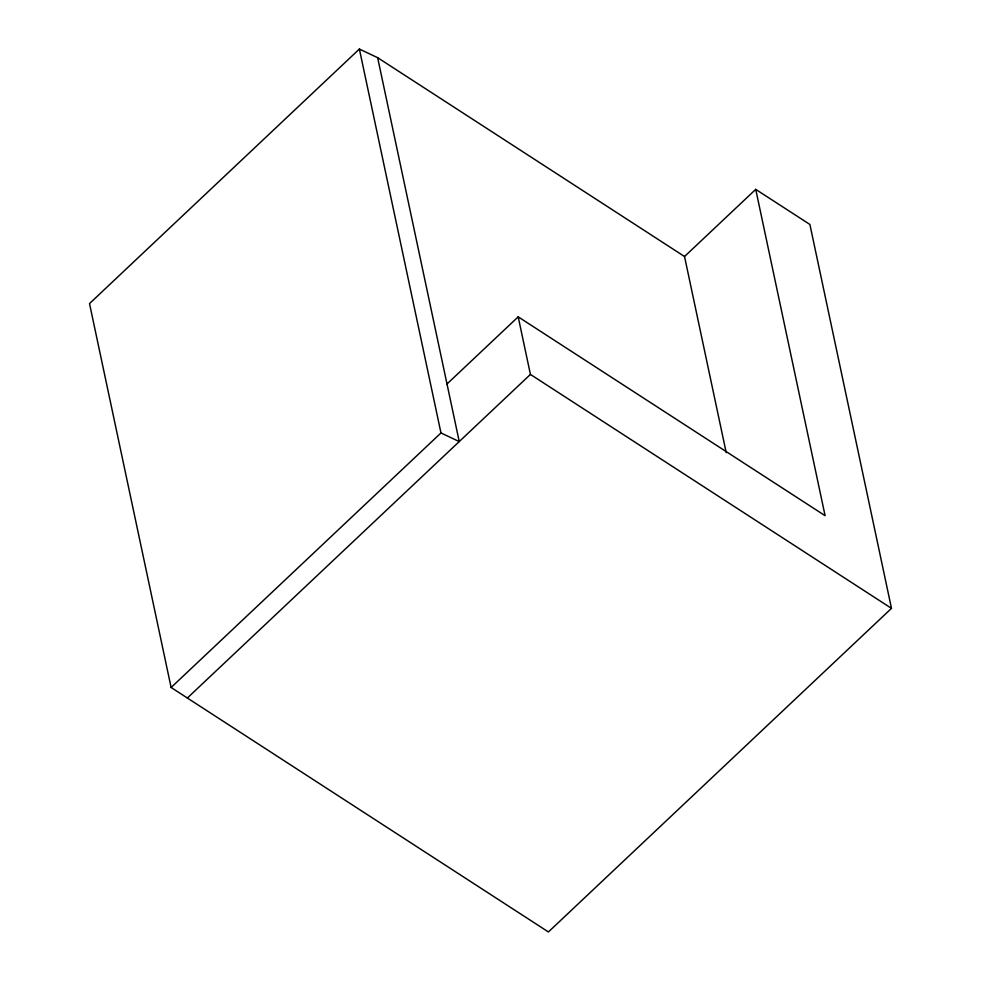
<?xml version="1.0" encoding="UTF-8"?>
<svg xmlns="http://www.w3.org/2000/svg" width="981" height="981" viewBox="0 0 981 981"><rect width="100%" height="100%" fill="white"/><g stroke="black" fill="none" stroke-linecap="round" stroke-linejoin="round"><path stroke-width="1.47" d="M684.53 256.519L377.636 57.671L359.377 49.05L89.516 303.583L171.111 687.485L548.416 931.95L891.484 608.355L809.889 224.453L755.726 189.37L684.53 256.519L726.21 452.609M446.993 383.988L518.189 316.838L825.095 515.687L755.726 189.37M171.111 687.485L440.972 432.952L359.377 49.05M187.359 698.018L530.427 374.423L518.189 316.838M440.972 432.952L459.243 441.573L377.636 57.671M530.427 374.423L891.484 608.355"/></g></svg>
